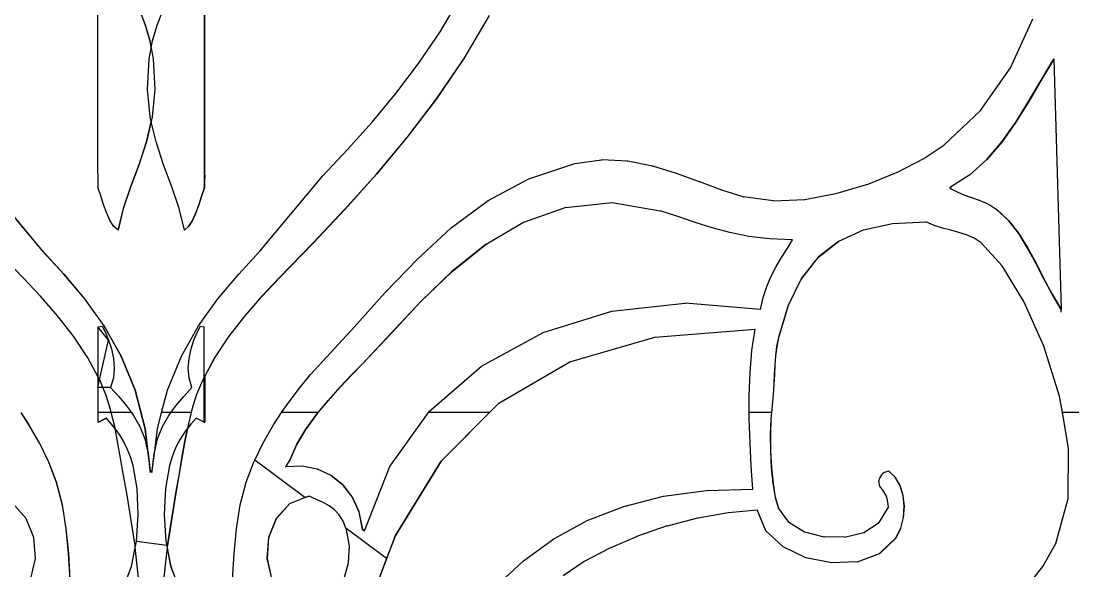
# Model space of a CAD drawing. Header units: inches. Extents: x 1397 to 20304, y -27267 to -746.
# Drawn here: x 14240.91 to 14251.97, y -23961.69 to -23955.9 of the extents above; entities that cross this region are included whole.
import ezdxf

# ---------------------------------------------------------------- set-up
doc = ezdxf.new("R2010")
doc.units = ezdxf.units.IN
doc.header["$LTSCALE"] = 17
doc.header["$MEASUREMENT"] = 0

msp = doc.modelspace()

# ---------------------------------------------------------------- linework, layer by layer
for p, q in [((14241.716, -23957.509), (14241.716, -23955.712)), ((14242.834, -23955.719), (14242.834, -23957.647)), ((14242.84, -23957.509), (14242.84, -23955.712)), ((14245.315, -23956.016), (14245.523, -23955.665)), ((14242.156, -23955.792), (14242.213, -23955.946)), ((14242.216, -23955.946), (14242.158, -23955.792)), ((14242.341, -23955.946), (14242.398, -23955.792)), ((14245.832, -23955.845), (14245.566, -23956.297)), ((14245.568, -23956.297), (14245.834, -23955.845)), ((14242.213, -23955.946), (14242.216, -23955.946)), ((14242.213, -23955.946), (14242.263, -23956.114)), ((14242.265, -23956.114), (14242.216, -23955.946)), ((14242.291, -23956.114), (14242.341, -23955.946)), ((14251.315, -23956.397), (14251.548, -23955.881)), ((14245.089, -23956.349), (14245.315, -23956.016)), ((14242.255, -23956.303), (14242.277, -23956.188)), ((14242.263, -23956.114), (14242.265, -23956.114)), ((14242.263, -23956.114), (14242.277, -23956.188)), ((14242.278, -23956.183), (14242.265, -23956.114)), ((14242.277, -23956.188), (14242.278, -23956.183)), ((14242.277, -23956.188), (14242.299, -23956.303)), ((14242.278, -23956.183), (14242.291, -23956.114)), ((14242.237, -23956.624), (14242.255, -23956.303)), ((14242.299, -23956.303), (14242.317, -23956.624)), ((14245.566, -23956.297), (14245.276, -23956.724)), ((14245.278, -23956.724), (14245.568, -23956.297)), ((14245.566, -23956.297), (14245.568, -23956.297)), ((14251.635, -23956.527), (14251.768, -23956.303)), ((14251.768, -23956.306), (14251.637, -23956.527)), ((14251.768, -23956.303), (14251.769, -23956.305)), ((14251.769, -23956.305), (14251.768, -23956.306)), ((14251.768, -23956.306), (14251.846, -23958.933)), ((14251.769, -23956.305), (14251.769, -23956.306)), ((14244.85, -23956.666), (14245.089, -23956.349)), ((14250.997, -23956.846), (14251.315, -23956.397)), ((14251.504, -23956.751), (14251.635, -23956.527)), ((14251.637, -23956.527), (14251.506, -23956.751)), ((14251.635, -23956.527), (14251.637, -23956.527)), ((14242.266, -23956.912), (14242.237, -23956.624)), ((14242.317, -23956.624), (14242.288, -23956.912)), ((14244.6, -23956.967), (14244.85, -23956.666)), ((14245.276, -23956.724), (14244.967, -23957.129)), ((14244.97, -23957.129), (14245.278, -23956.724)), ((14245.276, -23956.724), (14245.278, -23956.724)), ((14251.368, -23956.969), (14251.504, -23956.751)), ((14251.506, -23956.751), (14251.37, -23956.969)), ((14251.504, -23956.751), (14251.506, -23956.751)), ((14250.613, -23957.211), (14250.997, -23956.846)), ((14242.277, -23956.96), (14242.227, -23957.174)), ((14242.229, -23957.174), (14242.278, -23956.964)), ((14242.277, -23956.96), (14242.266, -23956.912)), ((14242.288, -23956.912), (14242.277, -23956.96)), ((14242.278, -23956.964), (14242.277, -23956.96)), ((14242.328, -23957.174), (14242.278, -23956.964)), ((14244.343, -23957.255), (14244.6, -23956.967)), ((14251.223, -23957.174), (14251.368, -23956.969)), ((14251.37, -23956.969), (14251.225, -23957.174)), ((14251.368, -23956.969), (14251.37, -23956.969)), ((14242.227, -23957.174), (14242.146, -23957.417)), ((14242.149, -23957.417), (14242.229, -23957.174)), ((14242.227, -23957.174), (14242.229, -23957.174)), ((14242.408, -23957.417), (14242.328, -23957.174)), ((14244.967, -23957.129), (14244.645, -23957.514)), ((14244.648, -23957.514), (14244.97, -23957.129)), ((14244.967, -23957.129), (14244.97, -23957.129)), ((14251.064, -23957.36), (14251.223, -23957.174)), ((14251.225, -23957.174), (14251.066, -23957.36)), ((14251.223, -23957.174), (14251.225, -23957.174)), ((14244.083, -23957.533), (14244.343, -23957.255)), ((14250.401, -23957.351), (14250.613, -23957.211)), ((14242.146, -23957.417), (14242.061, -23957.648)), ((14242.063, -23957.648), (14242.149, -23957.417)), ((14242.146, -23957.417), (14242.149, -23957.417)), ((14242.494, -23957.648), (14242.408, -23957.417)), ((14246.25, -23957.562), (14246.731, -23957.401)), ((14246.731, -23957.401), (14247.014, -23957.363)), ((14247.014, -23957.363), (14247.016, -23957.363)), ((14247.287, -23957.377), (14247.016, -23957.363)), ((14247.287, -23957.377), (14247.289, -23957.377)), ((14247.548, -23957.429), (14247.289, -23957.377)), ((14250.133, -23957.49), (14250.401, -23957.351)), ((14250.885, -23957.521), (14251.064, -23957.36)), ((14251.066, -23957.36), (14250.887, -23957.521)), ((14251.064, -23957.36), (14251.066, -23957.36)), ((14240.471, -23957.533), (14241.133, -23958.323)), ((14241.136, -23958.323), (14240.474, -23957.533)), ((14241.717, -23957.512), (14241.716, -23957.509)), ((14241.717, -23957.512), (14241.717, -23957.652)), ((14242.84, -23957.525), (14242.834, -23957.647)), ((14242.84, -23957.512), (14242.84, -23957.509)), ((14242.84, -23957.525), (14242.84, -23957.512)), ((14242.84, -23957.652), (14242.84, -23957.525)), ((14243.421, -23958.323), (14244.083, -23957.533)), ((14244.645, -23957.514), (14244.315, -23957.882)), ((14244.317, -23957.882), (14244.648, -23957.514)), ((14244.645, -23957.514), (14244.648, -23957.514)), ((14247.548, -23957.429), (14247.551, -23957.429)), ((14247.8, -23957.506), (14247.551, -23957.429)), ((14247.8, -23957.506), (14247.802, -23957.506)), ((14248.043, -23957.595), (14247.802, -23957.506)), ((14249.825, -23957.615), (14250.133, -23957.49)), ((14250.885, -23957.521), (14250.682, -23957.65)), ((14250.885, -23957.521), (14250.887, -23957.521)), ((14245.821, -23957.793), (14246.25, -23957.562)), ((14248.043, -23957.595), (14248.045, -23957.595)), ((14248.277, -23957.681), (14248.045, -23957.595)), ((14249.492, -23957.716), (14249.825, -23957.615)), ((14241.72, -23957.662), (14241.717, -23957.652)), ((14241.748, -23957.744), (14241.72, -23957.662)), ((14241.776, -23957.832), (14241.748, -23957.744)), ((14242.061, -23957.648), (14241.984, -23957.874)), ((14241.986, -23957.874), (14242.063, -23957.648)), ((14242.061, -23957.648), (14242.063, -23957.648)), ((14242.571, -23957.874), (14242.494, -23957.648)), ((14242.807, -23957.744), (14242.778, -23957.832)), ((14242.78, -23957.832), (14242.809, -23957.744)), ((14242.833, -23957.664), (14242.807, -23957.744)), ((14242.809, -23957.744), (14242.807, -23957.744)), ((14242.809, -23957.744), (14242.836, -23957.662)), ((14242.833, -23957.664), (14242.834, -23957.662)), ((14242.834, -23957.647), (14242.834, -23957.655)), ((14242.834, -23957.662), (14242.84, -23957.652)), ((14242.834, -23957.655), (14242.834, -23957.662)), ((14242.836, -23957.662), (14242.834, -23957.662)), ((14242.836, -23957.662), (14242.84, -23957.652)), ((14248.277, -23957.681), (14248.279, -23957.681)), ((14248.503, -23957.752), (14248.279, -23957.681)), ((14248.503, -23957.752), (14248.506, -23957.752)), ((14248.816, -23957.796), (14248.506, -23957.752)), ((14249.151, -23957.78), (14249.492, -23957.716)), ((14250.68, -23957.664), (14250.68, -23957.65)), ((14250.68, -23957.65), (14250.682, -23957.65)), ((14250.68, -23957.664), (14250.682, -23957.664)), ((14250.682, -23957.65), (14250.682, -23957.664)), ((14250.682, -23957.664), (14250.751, -23957.702)), ((14250.751, -23957.702), (14250.753, -23957.702)), ((14250.753, -23957.702), (14250.822, -23957.732)), ((14250.822, -23957.732), (14250.824, -23957.732)), ((14250.824, -23957.732), (14250.893, -23957.758)), ((14241.807, -23957.918), (14241.776, -23957.832)), ((14242.778, -23957.832), (14242.747, -23957.918)), ((14242.749, -23957.918), (14242.78, -23957.832)), ((14242.78, -23957.832), (14242.778, -23957.832)), ((14245.433, -23958.08), (14245.821, -23957.793)), ((14246.195, -23958.019), (14246.632, -23957.865)), ((14246.634, -23957.865), (14246.632, -23957.865)), ((14246.634, -23957.865), (14247.123, -23957.811)), ((14247.123, -23957.811), (14247.628, -23957.899)), ((14248.816, -23957.796), (14249.151, -23957.78)), ((14250.893, -23957.758), (14250.895, -23957.758)), ((14250.895, -23957.758), (14250.964, -23957.782)), ((14250.964, -23957.782), (14250.966, -23957.782)), ((14250.966, -23957.782), (14251.033, -23957.809)), ((14251.033, -23957.809), (14251.035, -23957.809)), ((14251.035, -23957.809), (14251.099, -23957.842)), ((14251.099, -23957.842), (14251.101, -23957.842)), ((14251.101, -23957.842), (14251.162, -23957.884)), ((14241.842, -23957.997), (14241.807, -23957.918)), ((14241.984, -23957.874), (14241.929, -23958.104)), ((14241.931, -23958.104), (14241.986, -23957.874)), ((14241.984, -23957.874), (14241.986, -23957.874)), ((14242.626, -23958.104), (14242.571, -23957.874)), ((14242.747, -23957.918), (14242.712, -23957.997)), ((14242.714, -23957.997), (14242.749, -23957.918)), ((14242.749, -23957.918), (14242.747, -23957.918)), ((14244.315, -23957.882), (14243.982, -23958.235)), ((14243.984, -23958.235), (14244.317, -23957.882)), ((14244.315, -23957.882), (14244.317, -23957.882)), ((14247.816, -23957.961), (14247.628, -23957.899)), ((14247.996, -23958.022), (14247.816, -23957.961)), ((14251.291, -23958.003), (14251.162, -23957.884)), ((14251.162, -23957.884), (14251.165, -23957.884)), ((14251.165, -23957.884), (14251.294, -23958.003)), ((14241.882, -23958.061), (14241.842, -23957.997)), ((14241.929, -23958.104), (14241.882, -23958.061)), ((14242.672, -23958.061), (14242.627, -23958.102)), ((14242.628, -23958.104), (14242.674, -23958.061)), ((14242.712, -23957.997), (14242.672, -23958.061)), ((14242.674, -23958.061), (14242.672, -23958.061)), ((14242.674, -23958.061), (14242.714, -23957.997)), ((14242.714, -23957.997), (14242.712, -23957.997)), ((14245.076, -23958.407), (14245.433, -23958.08)), ((14245.8, -23958.251), (14246.193, -23958.019)), ((14246.193, -23958.019), (14246.195, -23958.019)), ((14248.177, -23958.079), (14247.996, -23958.022)), ((14248.363, -23958.129), (14248.177, -23958.079)), ((14249.769, -23958.1), (14250.071, -23958.033)), ((14250.073, -23958.033), (14250.071, -23958.033)), ((14250.073, -23958.033), (14250.422, -23958.016)), ((14250.511, -23958.055), (14250.422, -23958.016)), ((14250.6, -23958.083), (14250.511, -23958.055)), ((14250.686, -23958.105), (14250.6, -23958.083)), ((14251.4, -23958.14), (14251.291, -23958.003)), ((14251.291, -23958.003), (14251.294, -23958.003)), ((14251.294, -23958.003), (14251.402, -23958.14)), ((14241.929, -23958.104), (14241.931, -23958.104)), ((14242.627, -23958.102), (14242.626, -23958.104)), ((14242.628, -23958.104), (14242.626, -23958.104)), ((14242.627, -23958.102), (14242.628, -23958.104)), ((14248.562, -23958.169), (14248.363, -23958.129)), ((14248.779, -23958.196), (14248.562, -23958.169)), ((14249.02, -23958.206), (14248.779, -23958.196)), ((14249.51, -23958.218), (14249.767, -23958.1)), ((14249.767, -23958.1), (14249.769, -23958.1)), ((14250.771, -23958.127), (14250.686, -23958.105)), ((14250.852, -23958.152), (14250.771, -23958.127)), ((14250.931, -23958.186), (14250.852, -23958.152)), ((14251.005, -23958.235), (14250.931, -23958.186)), ((14251.494, -23958.291), (14251.4, -23958.14)), ((14251.4, -23958.14), (14251.402, -23958.14)), ((14251.402, -23958.14), (14251.496, -23958.291)), ((14240.931, -23958.604), (14240.572, -23958.235)), ((14243.982, -23958.235), (14243.624, -23958.604)), ((14243.626, -23958.604), (14243.984, -23958.235)), ((14243.982, -23958.235), (14243.984, -23958.235)), ((14245.798, -23958.251), (14245.439, -23958.538)), ((14245.441, -23958.538), (14245.8, -23958.251)), ((14245.798, -23958.251), (14245.8, -23958.251)), ((14248.907, -23958.392), (14248.964, -23958.299)), ((14248.964, -23958.299), (14249.02, -23958.206)), ((14249.508, -23958.218), (14249.292, -23958.388)), ((14249.294, -23958.388), (14249.51, -23958.218)), ((14249.508, -23958.218), (14249.51, -23958.218)), ((14251.225, -23958.478), (14251.005, -23958.235)), ((14251.58, -23958.45), (14251.494, -23958.291)), ((14251.494, -23958.291), (14251.496, -23958.291)), ((14251.496, -23958.291), (14251.582, -23958.45)), ((14241.136, -23958.323), (14241.133, -23958.323)), ((14241.133, -23958.323), (14241.358, -23958.565)), ((14241.36, -23958.565), (14241.136, -23958.323)), ((14243.197, -23958.565), (14243.421, -23958.323)), ((14244.739, -23958.759), (14245.076, -23958.407)), ((14248.851, -23958.487), (14248.907, -23958.392)), ((14249.292, -23958.388), (14249.115, -23958.613)), ((14249.117, -23958.613), (14249.294, -23958.388)), ((14249.292, -23958.388), (14249.294, -23958.388)), ((14248.798, -23958.588), (14248.851, -23958.487)), ((14251.454, -23958.852), (14251.225, -23958.478)), ((14251.663, -23958.614), (14251.58, -23958.45)), ((14251.58, -23958.45), (14251.582, -23958.45)), ((14251.582, -23958.45), (14251.665, -23958.614)), ((14241.114, -23958.799), (14240.931, -23958.604)), ((14241.36, -23958.565), (14241.358, -23958.565)), ((14241.358, -23958.565), (14241.576, -23958.825)), ((14241.579, -23958.825), (14241.36, -23958.565)), ((14242.978, -23958.825), (14243.197, -23958.565)), ((14243.624, -23958.604), (14243.441, -23958.799)), ((14243.443, -23958.799), (14243.626, -23958.604)), ((14243.624, -23958.604), (14243.626, -23958.604)), ((14245.439, -23958.538), (14245.108, -23958.858)), ((14245.11, -23958.858), (14245.441, -23958.538)), ((14245.439, -23958.538), (14245.441, -23958.538)), ((14248.75, -23958.695), (14248.798, -23958.588)), ((14249.115, -23958.613), (14248.977, -23958.893)), ((14248.979, -23958.893), (14249.117, -23958.613)), ((14249.115, -23958.613), (14249.117, -23958.613)), ((14251.75, -23958.778), (14251.663, -23958.614)), ((14251.663, -23958.614), (14251.665, -23958.614)), ((14251.665, -23958.614), (14251.752, -23958.778)), ((14248.711, -23958.811), (14248.75, -23958.695)), ((14241.292, -23959.003), (14241.114, -23958.799)), ((14241.576, -23958.825), (14241.78, -23959.11)), ((14241.579, -23958.825), (14241.576, -23958.825)), ((14241.782, -23959.11), (14241.579, -23958.825)), ((14242.774, -23959.11), (14242.978, -23958.825)), ((14243.441, -23958.799), (14243.263, -23959.003)), ((14243.265, -23959.003), (14243.443, -23958.799)), ((14243.441, -23958.799), (14243.443, -23958.799)), ((14244.412, -23959.122), (14244.739, -23958.759)), ((14245.108, -23958.858), (14244.797, -23959.189)), ((14244.799, -23959.189), (14245.11, -23958.858)), ((14245.108, -23958.858), (14245.11, -23958.858)), ((14248.683, -23958.938), (14248.711, -23958.811)), ((14251.664, -23959.322), (14251.454, -23958.852)), ((14251.846, -23958.936), (14251.75, -23958.778)), ((14251.75, -23958.778), (14251.752, -23958.778)), ((14251.752, -23958.778), (14251.846, -23958.933)), ((14246.398, -23959.179), (14247.12, -23958.954)), ((14247.12, -23958.954), (14247.89, -23958.87)), ((14247.89, -23958.87), (14247.893, -23958.87)), ((14247.893, -23958.87), (14247.892, -23958.87)), ((14248.683, -23958.938), (14247.893, -23958.87)), ((14248.977, -23958.893), (14248.874, -23959.231)), ((14248.876, -23959.231), (14248.979, -23958.893)), ((14248.977, -23958.893), (14248.979, -23958.893)), ((14251.846, -23958.933), (14251.846, -23958.936)), ((14251.847, -23958.938), (14251.846, -23958.936)), ((14251.847, -23958.967), (14251.847, -23958.938)), ((14241.459, -23959.218), (14241.292, -23959.003)), ((14243.263, -23959.003), (14243.095, -23959.218)), ((14243.097, -23959.218), (14243.265, -23959.003)), ((14243.263, -23959.003), (14243.265, -23959.003)), ((14241.829, -23959.26), (14241.717, -23959.12)), ((14241.717, -23959.12), (14241.717, -23959.643)), ((14241.717, -23959.12), (14241.721, -23959.12)), ((14241.721, -23959.12), (14241.76, -23959.114)), ((14241.76, -23959.114), (14241.795, -23959.179)), ((14241.782, -23959.11), (14241.78, -23959.11)), ((14241.78, -23959.11), (14241.96, -23959.428)), ((14241.962, -23959.428), (14241.782, -23959.11)), ((14241.795, -23959.179), (14241.829, -23959.26)), ((14242.595, -23959.428), (14242.774, -23959.11)), ((14242.725, -23959.26), (14242.759, -23959.179)), ((14242.759, -23959.179), (14242.794, -23959.114)), ((14242.794, -23959.114), (14242.833, -23959.12)), ((14242.833, -23959.651), (14242.833, -23959.12)), ((14244.083, -23959.48), (14244.412, -23959.122)), ((14244.797, -23959.189), (14244.498, -23959.509)), ((14244.5, -23959.509), (14244.799, -23959.189)), ((14244.797, -23959.189), (14244.799, -23959.189)), ((14245.751, -23959.533), (14246.398, -23959.179)), ((14247.575, -23959.228), (14248.627, -23959.143)), ((14248.595, -23959.368), (14248.627, -23959.143)), ((14241.61, -23959.445), (14241.459, -23959.218)), ((14241.735, -23959.677), (14241.829, -23959.26)), ((14241.829, -23959.26), (14241.859, -23959.352)), ((14242.696, -23959.352), (14242.725, -23959.26)), ((14243.095, -23959.218), (14242.944, -23959.445)), ((14242.946, -23959.445), (14243.097, -23959.218)), ((14243.095, -23959.218), (14243.097, -23959.218)), ((14246.681, -23959.488), (14247.573, -23959.228)), ((14247.575, -23959.228), (14247.573, -23959.228)), ((14248.874, -23959.231), (14248.855, -23959.328)), ((14248.857, -23959.328), (14248.876, -23959.231)), ((14248.874, -23959.231), (14248.876, -23959.231)), ((14241.859, -23959.352), (14241.879, -23959.452)), ((14242.675, -23959.452), (14242.696, -23959.352)), ((14248.575, -23959.603), (14248.595, -23959.368)), ((14248.855, -23959.328), (14248.843, -23959.425)), ((14248.845, -23959.425), (14248.857, -23959.328)), ((14248.855, -23959.328), (14248.857, -23959.328)), ((14251.83, -23959.848), (14251.664, -23959.322)), ((14241.717, -23959.643), (14241.61, -23959.445)), ((14241.879, -23959.452), (14241.888, -23959.555)), ((14241.962, -23959.428), (14241.96, -23959.428)), ((14241.96, -23959.428), (14242.107, -23959.786)), ((14242.109, -23959.786), (14241.962, -23959.428)), ((14242.448, -23959.786), (14242.595, -23959.428)), ((14242.667, -23959.555), (14242.675, -23959.452)), ((14242.84, -23959.643), (14242.946, -23959.445)), ((14242.944, -23959.445), (14242.84, -23959.639)), ((14242.944, -23959.445), (14242.946, -23959.445)), ((14243.954, -23959.622), (14244.083, -23959.48)), ((14244.498, -23959.509), (14244.385, -23959.626)), ((14244.387, -23959.626), (14244.5, -23959.509)), ((14244.498, -23959.509), (14244.5, -23959.509)), ((14245.934, -23959.923), (14246.678, -23959.488)), ((14246.678, -23959.488), (14246.681, -23959.488)), ((14248.835, -23959.522), (14248.83, -23959.622)), ((14248.832, -23959.622), (14248.838, -23959.522)), ((14248.843, -23959.425), (14248.835, -23959.522)), ((14248.835, -23959.522), (14248.838, -23959.522)), ((14248.838, -23959.522), (14248.845, -23959.425)), ((14248.843, -23959.425), (14248.845, -23959.425)), ((14241.888, -23959.555), (14241.879, -23959.658)), ((14242.675, -23959.658), (14242.667, -23959.555)), ((14243.821, -23959.784), (14243.954, -23959.622)), ((14244.385, -23959.626), (14244.262, -23959.755)), ((14244.265, -23959.755), (14244.387, -23959.626)), ((14244.385, -23959.626), (14244.387, -23959.626)), ((14245.205, -23960.006), (14245.751, -23959.533)), ((14248.567, -23959.845), (14248.575, -23959.603)), ((14248.83, -23959.622), (14248.825, -23959.726)), ((14248.827, -23959.726), (14248.832, -23959.622)), ((14248.83, -23959.622), (14248.832, -23959.622)), ((14241.717, -23959.643), (14241.717, -23959.758)), ((14241.735, -23959.677), (14241.717, -23959.643)), ((14241.717, -23959.758), (14241.735, -23959.677)), ((14241.739, -23959.685), (14241.735, -23959.677)), ((14241.769, -23959.758), (14241.739, -23959.685)), ((14241.879, -23959.658), (14241.85, -23959.758)), ((14242.704, -23959.758), (14242.675, -23959.658)), ((14242.815, -23959.685), (14242.755, -23959.832)), ((14242.833, -23959.651), (14242.815, -23959.685)), ((14242.84, -23959.639), (14242.833, -23959.651)), ((14242.833, -23959.655), (14242.84, -23959.643)), ((14242.833, -23959.655), (14242.833, -23959.651)), ((14242.833, -23959.729), (14242.833, -23959.655)), ((14242.84, -23959.758), (14242.833, -23959.729)), ((14242.833, -23959.758), (14242.833, -23959.729)), ((14242.84, -23959.639), (14242.84, -23959.643)), ((14242.84, -23959.643), (14242.84, -23959.758)), ((14248.825, -23959.726), (14248.818, -23959.834)), ((14248.82, -23959.834), (14248.827, -23959.726)), ((14248.825, -23959.726), (14248.827, -23959.726)), ((14241.717, -23959.758), (14241.717, -23960.022)), ((14241.769, -23959.758), (14241.717, -23959.758)), ((14241.85, -23959.758), (14241.769, -23959.758)), ((14241.8, -23959.832), (14241.769, -23959.758)), ((14241.849, -23959.989), (14241.8, -23959.832)), ((14241.85, -23959.758), (14241.936, -23959.854)), ((14241.936, -23959.854), (14242.017, -23959.95)), ((14242.109, -23959.786), (14242.107, -23959.786)), ((14242.107, -23959.786), (14242.212, -23960.191)), ((14242.214, -23960.191), (14242.109, -23959.786)), ((14242.386, -23960.022), (14242.448, -23959.786)), ((14242.537, -23959.95), (14242.619, -23959.854)), ((14242.619, -23959.854), (14242.704, -23959.758)), ((14242.755, -23959.832), (14242.705, -23959.989)), ((14242.833, -23959.758), (14242.84, -23959.758)), ((14242.833, -23960.022), (14242.833, -23959.758)), ((14242.84, -23959.758), (14242.84, -23960.022)), ((14243.69, -23959.961), (14243.821, -23959.784)), ((14244.262, -23959.755), (14244.137, -23959.894)), ((14244.139, -23959.894), (14244.265, -23959.755)), ((14244.262, -23959.755), (14244.265, -23959.755)), ((14248.567, -23960.022), (14248.567, -23959.845)), ((14248.818, -23959.834), (14248.806, -23959.948)), ((14248.809, -23959.948), (14248.82, -23959.834)), ((14248.818, -23959.834), (14248.82, -23959.834)), ((14251.86, -23960.022), (14251.83, -23959.848)), ((14242.017, -23959.95), (14242.07, -23960.022)), ((14242.485, -23960.022), (14242.537, -23959.95)), ((14243.649, -23960.022), (14243.69, -23959.961)), ((14244.017, -23960.041), (14244.139, -23959.894)), ((14244.137, -23959.894), (14244.03, -23960.022)), ((14244.137, -23959.894), (14244.139, -23959.894)), ((14245.327, -23960.532), (14245.934, -23959.923)), ((14245.932, -23959.923), (14245.833, -23960.022)), ((14245.932, -23959.923), (14245.934, -23959.923)), ((14248.796, -23960.087), (14248.809, -23959.948)), ((14248.806, -23959.948), (14248.8, -23960.022)), ((14248.806, -23959.948), (14248.809, -23959.948)), ((14240.906, -23960.022), (14240.99, -23960.149)), ((14240.992, -23960.149), (14240.908, -23960.022)), ((14241.717, -23960.022), (14241.717, -23960.123)), ((14241.857, -23960.022), (14241.717, -23960.022)), ((14241.857, -23960.022), (14241.849, -23959.989)), ((14242.07, -23960.022), (14241.857, -23960.022)), ((14241.89, -23960.153), (14241.857, -23960.022)), ((14242.07, -23960.022), (14242.092, -23960.053)), ((14242.092, -23960.053), (14242.157, -23960.167)), ((14242.342, -23960.191), (14242.386, -23960.022)), ((14242.485, -23960.022), (14242.386, -23960.022)), ((14242.397, -23960.167), (14242.463, -23960.053)), ((14242.463, -23960.053), (14242.485, -23960.022)), ((14242.697, -23960.022), (14242.485, -23960.022)), ((14242.697, -23960.022), (14242.665, -23960.153)), ((14242.705, -23959.989), (14242.697, -23960.022)), ((14242.833, -23960.022), (14242.84, -23960.022)), ((14242.833, -23960.12), (14242.833, -23960.022)), ((14242.84, -23960.022), (14242.84, -23960.123)), ((14243.565, -23960.149), (14243.649, -23960.022)), ((14244.03, -23960.022), (14243.649, -23960.022)), ((14244.015, -23960.041), (14243.903, -23960.195)), ((14243.905, -23960.195), (14244.017, -23960.041)), ((14244.03, -23960.022), (14244.015, -23960.041)), ((14244.015, -23960.041), (14244.017, -23960.041)), ((14244.786, -23960.587), (14245.193, -23960.022)), ((14245.193, -23960.022), (14245.205, -23960.006)), ((14245.833, -23960.022), (14245.193, -23960.022)), ((14245.833, -23960.022), (14245.325, -23960.532)), ((14248.8, -23960.022), (14248.567, -23960.022)), ((14248.567, -23960.091), (14248.567, -23960.022)), ((14248.8, -23960.022), (14248.794, -23960.087)), ((14251.924, -23960.395), (14251.86, -23960.022)), ((14252.139, -23960.022), (14251.86, -23960.022)), ((14240.99, -23960.149), (14241.104, -23960.347)), ((14240.992, -23960.149), (14240.99, -23960.149)), ((14241.106, -23960.347), (14240.992, -23960.149)), ((14241.723, -23960.121), (14241.717, -23960.123)), ((14241.805, -23960.08), (14241.723, -23960.121)), ((14241.723, -23960.121), (14241.806, -23960.081)), ((14241.723, -23960.121), (14241.723, -23960.12)), ((14241.806, -23960.081), (14241.805, -23960.08)), ((14241.857, -23960.139), (14241.806, -23960.081)), ((14241.897, -23960.188), (14241.857, -23960.139)), ((14241.897, -23960.188), (14241.89, -23960.153)), ((14241.905, -23960.199), (14241.897, -23960.188)), ((14241.924, -23960.325), (14241.897, -23960.188)), ((14242.157, -23960.167), (14242.21, -23960.298)), ((14242.345, -23960.298), (14242.397, -23960.167)), ((14242.658, -23960.188), (14242.63, -23960.325)), ((14242.632, -23960.325), (14242.66, -23960.188)), ((14242.658, -23960.188), (14242.649, -23960.199)), ((14242.665, -23960.153), (14242.658, -23960.188)), ((14242.661, -23960.185), (14242.658, -23960.188)), ((14242.66, -23960.188), (14242.699, -23960.139)), ((14242.66, -23960.188), (14242.661, -23960.185)), ((14242.697, -23960.139), (14242.661, -23960.185)), ((14242.749, -23960.08), (14242.697, -23960.139)), ((14242.699, -23960.139), (14242.697, -23960.139)), ((14242.699, -23960.139), (14242.751, -23960.081)), ((14242.751, -23960.081), (14242.749, -23960.08)), ((14242.833, -23960.121), (14242.751, -23960.081)), ((14242.833, -23960.12), (14242.84, -23960.123)), ((14242.833, -23960.121), (14242.833, -23960.12)), ((14242.833, -23960.121), (14242.84, -23960.123)), ((14243.45, -23960.347), (14243.565, -23960.149)), ((14248.575, -23960.339), (14248.567, -23960.091)), ((14248.794, -23960.087), (14248.789, -23960.25)), ((14248.791, -23960.25), (14248.796, -23960.087)), ((14248.794, -23960.087), (14248.796, -23960.087)), ((14241.95, -23960.263), (14241.905, -23960.199)), ((14241.99, -23960.33), (14241.95, -23960.263)), ((14242.21, -23960.298), (14242.24, -23960.424)), ((14242.214, -23960.191), (14242.212, -23960.191)), ((14242.212, -23960.191), (14242.238, -23960.406)), ((14242.242, -23960.424), (14242.214, -23960.191)), ((14242.315, -23960.424), (14242.342, -23960.191)), ((14242.315, -23960.424), (14242.345, -23960.298)), ((14242.605, -23960.263), (14242.564, -23960.33)), ((14242.649, -23960.199), (14242.605, -23960.263)), ((14243.903, -23960.195), (14243.808, -23960.355)), ((14243.81, -23960.355), (14243.905, -23960.195)), ((14243.903, -23960.195), (14243.905, -23960.195)), ((14248.789, -23960.25), (14248.791, -23960.25)), ((14248.789, -23960.25), (14248.79, -23960.425)), ((14248.792, -23960.425), (14248.791, -23960.25)), ((14241.106, -23960.347), (14241.104, -23960.347)), ((14241.104, -23960.347), (14241.189, -23960.523)), ((14241.191, -23960.522), (14241.106, -23960.347)), ((14241.956, -23960.502), (14241.924, -23960.325)), ((14242.026, -23960.404), (14241.99, -23960.33)), ((14242.058, -23960.486), (14242.026, -23960.404)), ((14242.242, -23960.424), (14242.238, -23960.406)), ((14242.238, -23960.406), (14242.24, -23960.424)), ((14242.528, -23960.404), (14242.496, -23960.486)), ((14242.564, -23960.33), (14242.528, -23960.404)), ((14242.63, -23960.325), (14242.599, -23960.502)), ((14242.601, -23960.502), (14242.632, -23960.325)), ((14242.63, -23960.325), (14242.632, -23960.325)), ((14243.366, -23960.522), (14243.45, -23960.347)), ((14243.808, -23960.355), (14243.735, -23960.519)), ((14243.737, -23960.519), (14243.81, -23960.355)), ((14243.808, -23960.355), (14243.81, -23960.355)), ((14248.588, -23960.585), (14248.575, -23960.339)), ((14251.92, -23960.924), (14251.924, -23960.395)), ((14241.987, -23960.684), (14241.956, -23960.502)), ((14242.086, -23960.577), (14242.058, -23960.486)), ((14242.24, -23960.424), (14242.244, -23960.442)), ((14242.24, -23960.424), (14242.265, -23960.636)), ((14242.249, -23960.453), (14242.242, -23960.424)), ((14242.244, -23960.442), (14242.242, -23960.424)), ((14242.244, -23960.442), (14242.247, -23960.453)), ((14242.247, -23960.453), (14242.249, -23960.453)), ((14242.247, -23960.453), (14242.265, -23960.636)), ((14242.268, -23960.636), (14242.249, -23960.453)), ((14242.289, -23960.636), (14242.315, -23960.424)), ((14242.289, -23960.636), (14242.308, -23960.453)), ((14242.308, -23960.453), (14242.315, -23960.424)), ((14242.496, -23960.486), (14242.469, -23960.577)), ((14242.599, -23960.502), (14242.568, -23960.684)), ((14242.57, -23960.684), (14242.601, -23960.502)), ((14242.599, -23960.502), (14242.601, -23960.502)), ((14243.735, -23960.519), (14243.69, -23960.592)), ((14243.692, -23960.592), (14243.737, -23960.519)), ((14243.735, -23960.519), (14243.737, -23960.519)), ((14248.79, -23960.425), (14248.792, -23960.425)), ((14248.79, -23960.425), (14248.799, -23960.602)), ((14248.801, -23960.602), (14248.792, -23960.425)), ((14241.189, -23960.523), (14241.191, -23960.522)), ((14241.189, -23960.523), (14241.202, -23960.549)), ((14241.204, -23960.549), (14241.191, -23960.522)), ((14241.202, -23960.549), (14241.279, -23960.753)), ((14241.204, -23960.549), (14241.202, -23960.549)), ((14241.281, -23960.753), (14241.204, -23960.549)), ((14242.128, -23960.82), (14242.086, -23960.577)), ((14242.469, -23960.577), (14242.426, -23960.82)), ((14243.275, -23960.753), (14243.352, -23960.549)), ((14243.352, -23960.549), (14243.366, -23960.522)), ((14243.894, -23960.916), (14243.366, -23960.522)), ((14243.69, -23960.592), (14243.692, -23960.592)), ((14243.866, -23960.586), (14243.692, -23960.592)), ((14244.024, -23960.616), (14243.866, -23960.586)), ((14244.024, -23960.616), (14244.026, -23960.616)), ((14244.169, -23960.682), (14244.026, -23960.616)), ((14244.521, -23961.264), (14244.786, -23960.587)), ((14245.325, -23960.532), (14244.845, -23961.313)), ((14244.847, -23961.313), (14245.327, -23960.532)), ((14245.325, -23960.532), (14245.327, -23960.532)), ((14248.604, -23960.826), (14248.588, -23960.585)), ((14248.799, -23960.602), (14248.801, -23960.602)), ((14248.799, -23960.602), (14248.816, -23960.769)), ((14248.818, -23960.769), (14248.801, -23960.602)), ((14242.02, -23960.87), (14241.987, -23960.684)), ((14242.265, -23960.636), (14242.268, -23960.636)), ((14242.265, -23960.636), (14242.267, -23960.651)), ((14242.267, -23960.637), (14242.268, -23960.636)), ((14242.267, -23960.651), (14242.278, -23960.643)), ((14242.278, -23960.643), (14242.268, -23960.636)), ((14242.278, -23960.643), (14242.289, -23960.636)), ((14242.278, -23960.643), (14242.288, -23960.651)), ((14242.288, -23960.651), (14242.289, -23960.636)), ((14242.568, -23960.684), (14242.535, -23960.87)), ((14242.537, -23960.87), (14242.57, -23960.684)), ((14242.568, -23960.684), (14242.57, -23960.684)), ((14244.169, -23960.682), (14244.171, -23960.682)), ((14244.169, -23960.682), (14244.292, -23960.781)), ((14244.294, -23960.781), (14244.171, -23960.682)), ((14249.928, -23960.739), (14249.941, -23960.713)), ((14249.94, -23960.797), (14249.928, -23960.739)), ((14249.941, -23960.713), (14249.95, -23960.693)), ((14249.95, -23960.693), (14249.959, -23960.677)), ((14249.959, -23960.677), (14249.969, -23960.664)), ((14249.969, -23960.664), (14249.983, -23960.653)), ((14249.983, -23960.653), (14250.002, -23960.644)), ((14250.002, -23960.644), (14250.029, -23960.636)), ((14250.029, -23960.636), (14250.031, -23960.636)), ((14250.029, -23960.636), (14250.099, -23960.701)), ((14250.101, -23960.701), (14250.031, -23960.636)), ((14250.099, -23960.701), (14250.15, -23960.789)), ((14250.099, -23960.701), (14250.101, -23960.701)), ((14250.152, -23960.789), (14250.101, -23960.701)), ((14241.279, -23960.753), (14241.341, -23960.992)), ((14241.281, -23960.753), (14241.279, -23960.753)), ((14241.343, -23960.992), (14241.281, -23960.753)), ((14242.141, -23961.094), (14242.128, -23960.82)), ((14242.426, -23960.82), (14242.413, -23961.094)), ((14243.214, -23960.992), (14243.275, -23960.753)), ((14244.292, -23960.781), (14244.391, -23960.91)), ((14244.292, -23960.781), (14244.294, -23960.781)), ((14244.393, -23960.91), (14244.294, -23960.781)), ((14247.664, -23960.902), (14248.116, -23960.841)), ((14248.116, -23960.841), (14248.604, -23960.826)), ((14248.816, -23960.769), (14248.818, -23960.769)), ((14248.816, -23960.769), (14248.84, -23960.916)), ((14248.843, -23960.916), (14248.818, -23960.769)), ((14249.959, -23960.825), (14249.94, -23960.797)), ((14249.978, -23960.848), (14249.959, -23960.825)), ((14249.993, -23960.871), (14249.978, -23960.848)), ((14250.15, -23960.789), (14250.182, -23960.893)), ((14250.15, -23960.789), (14250.152, -23960.789)), ((14250.184, -23960.893), (14250.152, -23960.789)), ((14242.107, -23961.419), (14242.02, -23960.87)), ((14242.535, -23960.87), (14242.447, -23961.419)), ((14242.449, -23961.419), (14242.537, -23960.87)), ((14242.535, -23960.87), (14242.537, -23960.87)), ((14243.736, -23960.979), (14243.894, -23960.916)), ((14243.937, -23960.9), (14243.894, -23960.916)), ((14243.894, -23960.916), (14243.938, -23960.9)), ((14243.938, -23960.9), (14243.937, -23960.9)), ((14244.014, -23960.936), (14243.938, -23960.9)), ((14244.084, -23960.969), (14244.014, -23960.936)), ((14244.391, -23960.91), (14244.461, -23961.067)), ((14244.391, -23960.91), (14244.393, -23960.91)), ((14244.463, -23961.067), (14244.393, -23960.91)), ((14247.247, -23961.008), (14247.664, -23960.902)), ((14248.84, -23960.916), (14248.843, -23960.916)), ((14248.84, -23960.916), (14248.874, -23961.031)), ((14248.876, -23961.031), (14248.843, -23960.916)), ((14250.007, -23960.895), (14249.993, -23960.871)), ((14250.017, -23960.926), (14250.007, -23960.895)), ((14250.025, -23960.965), (14250.017, -23960.926)), ((14250.182, -23960.893), (14250.184, -23960.893)), ((14250.182, -23960.893), (14250.194, -23961.007)), ((14250.196, -23961.007), (14250.184, -23960.893)), ((14251.791, -23961.397), (14251.92, -23960.924)), ((14240.963, -23961.134), (14240.821, -23960.979)), ((14241.341, -23960.992), (14241.381, -23961.243)), ((14241.343, -23960.992), (14241.341, -23960.992)), ((14241.383, -23961.243), (14241.343, -23960.992)), ((14243.174, -23961.243), (14243.214, -23960.992)), ((14243.734, -23960.979), (14243.592, -23961.134)), ((14243.594, -23961.134), (14243.736, -23960.979)), ((14243.736, -23960.979), (14243.734, -23960.979)), ((14244.147, -23961.003), (14244.084, -23960.969)), ((14244.203, -23961.044), (14244.147, -23961.003)), ((14244.253, -23961.096), (14244.203, -23961.044)), ((14244.461, -23961.067), (14244.463, -23961.067)), ((14244.461, -23961.067), (14244.498, -23961.251)), ((14244.5, -23961.251), (14244.463, -23961.067)), ((14246.863, -23961.157), (14247.247, -23961.008)), ((14248.028, -23961.129), (14248.345, -23961.072)), ((14248.345, -23961.072), (14248.347, -23961.072)), ((14248.347, -23961.072), (14248.649, -23961.046)), ((14248.741, -23961.265), (14248.649, -23961.046)), ((14248.874, -23961.031), (14248.978, -23961.175)), ((14248.874, -23961.031), (14248.876, -23961.031)), ((14248.981, -23961.175), (14248.876, -23961.031)), ((14249.932, -23961.178), (14250.029, -23961.017)), ((14250.029, -23961.017), (14250.025, -23960.965)), ((14250.194, -23961.007), (14250.186, -23961.124)), ((14250.188, -23961.124), (14250.196, -23961.007)), ((14250.194, -23961.007), (14250.196, -23961.007)), ((14241.043, -23961.336), (14240.963, -23961.134)), ((14242.123, -23961.376), (14242.141, -23961.094)), ((14242.413, -23961.094), (14242.432, -23961.376)), ((14243.592, -23961.134), (14243.512, -23961.336)), ((14243.514, -23961.336), (14243.594, -23961.134)), ((14243.592, -23961.134), (14243.594, -23961.134)), ((14244.295, -23961.163), (14244.253, -23961.096)), ((14244.324, -23961.237), (14244.295, -23961.163)), ((14246.512, -23961.348), (14246.863, -23961.157)), ((14247.706, -23961.214), (14248.026, -23961.129)), ((14248.026, -23961.129), (14248.028, -23961.129)), ((14248.978, -23961.175), (14248.981, -23961.175)), ((14248.981, -23961.175), (14249.146, -23961.274)), ((14249.77, -23961.282), (14249.932, -23961.178)), ((14250.186, -23961.124), (14250.157, -23961.236)), ((14250.159, -23961.236), (14250.188, -23961.124)), ((14250.186, -23961.124), (14250.188, -23961.124)), ((14241.381, -23961.243), (14241.406, -23961.505)), ((14241.383, -23961.243), (14241.381, -23961.243)), ((14241.408, -23961.505), (14241.383, -23961.243)), ((14243.148, -23961.505), (14243.174, -23961.243)), ((14244.752, -23961.557), (14244.324, -23961.237)), ((14244.33, -23961.251), (14244.324, -23961.237)), ((14244.362, -23961.428), (14244.33, -23961.251)), ((14244.498, -23961.251), (14244.5, -23961.251)), ((14244.521, -23961.264), (14244.5, -23961.251)), ((14244.5, -23961.251), (14244.52, -23961.266)), ((14244.52, -23961.266), (14244.521, -23961.264)), ((14247.704, -23961.214), (14247.392, -23961.321)), ((14247.704, -23961.214), (14247.706, -23961.214)), ((14248.922, -23961.435), (14248.741, -23961.265)), ((14249.146, -23961.274), (14249.148, -23961.274)), ((14249.148, -23961.274), (14249.351, -23961.327)), ((14249.567, -23961.331), (14249.77, -23961.282)), ((14250.157, -23961.236), (14250.108, -23961.339)), ((14250.11, -23961.339), (14250.159, -23961.236)), ((14250.157, -23961.236), (14250.159, -23961.236)), ((14241.06, -23961.556), (14241.043, -23961.336)), ((14242.11, -23961.442), (14242.123, -23961.376)), ((14242.44, -23961.418), (14242.123, -23961.376)), ((14242.432, -23961.376), (14242.44, -23961.418)), ((14243.512, -23961.336), (14243.495, -23961.556)), ((14243.497, -23961.556), (14243.514, -23961.336)), ((14243.512, -23961.336), (14243.514, -23961.336)), ((14244.485, -23962.265), (14244.847, -23961.313)), ((14244.845, -23961.313), (14244.752, -23961.557)), ((14244.845, -23961.313), (14244.847, -23961.313)), ((14246.192, -23961.58), (14246.512, -23961.348)), ((14247.097, -23961.446), (14247.39, -23961.321)), ((14247.39, -23961.321), (14247.392, -23961.321)), ((14249.351, -23961.327), (14249.353, -23961.327)), ((14249.567, -23961.331), (14249.353, -23961.327)), ((14250.108, -23961.339), (14249.936, -23961.504)), ((14249.938, -23961.504), (14250.11, -23961.339)), ((14250.108, -23961.339), (14250.11, -23961.339)), ((14251.653, -23961.64), (14251.791, -23961.397)), ((14241.406, -23961.505), (14241.423, -23961.778)), ((14241.408, -23961.505), (14241.406, -23961.505)), ((14241.425, -23961.778), (14241.408, -23961.505)), ((14242.071, -23961.64), (14242.11, -23961.442)), ((14242.11, -23961.442), (14242.107, -23961.419)), ((14242.162, -23961.92), (14242.11, -23961.442)), ((14242.445, -23961.442), (14242.384, -23961.993)), ((14242.447, -23961.419), (14242.44, -23961.418)), ((14242.44, -23961.418), (14242.445, -23961.442)), ((14242.447, -23961.419), (14242.445, -23961.435)), ((14242.447, -23961.442), (14242.445, -23961.435)), ((14242.445, -23961.435), (14242.445, -23961.442)), ((14242.445, -23961.442), (14242.446, -23961.449)), ((14242.446, -23961.449), (14242.447, -23961.442)), ((14242.446, -23961.449), (14242.483, -23961.64)), ((14242.447, -23961.419), (14242.449, -23961.419)), ((14242.447, -23961.442), (14242.449, -23961.419)), ((14242.485, -23961.64), (14242.447, -23961.442)), ((14243.132, -23961.778), (14243.148, -23961.505)), ((14244.352, -23961.603), (14244.362, -23961.428)), ((14246.833, -23961.585), (14247.095, -23961.446)), ((14247.095, -23961.446), (14247.097, -23961.446)), ((14249.163, -23961.549), (14248.922, -23961.435)), ((14249.703, -23961.59), (14249.936, -23961.504)), ((14249.936, -23961.504), (14249.938, -23961.504)), ((14241.012, -23961.766), (14241.06, -23961.556)), ((14243.495, -23961.556), (14243.497, -23961.556)), ((14243.495, -23961.556), (14243.543, -23961.766)), ((14243.545, -23961.766), (14243.497, -23961.556)), ((14244.305, -23961.765), (14244.352, -23961.603)), ((14244.752, -23961.557), (14244.483, -23962.265)), ((14245.9, -23961.851), (14246.192, -23961.58)), ((14246.609, -23961.734), (14246.831, -23961.585)), ((14246.831, -23961.585), (14246.833, -23961.585)), ((14249.433, -23961.603), (14249.163, -23961.549)), ((14249.433, -23961.603), (14249.435, -23961.603)), ((14249.701, -23961.59), (14249.435, -23961.603)), ((14249.701, -23961.59), (14249.703, -23961.59)), ((14241.986, -23961.861), (14242.071, -23961.64)), ((14242.485, -23961.64), (14242.483, -23961.64)), ((14242.483, -23961.64), (14242.569, -23961.861)), ((14242.571, -23961.861), (14242.485, -23961.64)), ((14251.486, -23961.853), (14251.653, -23961.64))]:
    msp.add_line(p, q)

doc.saveas('drawing.dxf')
